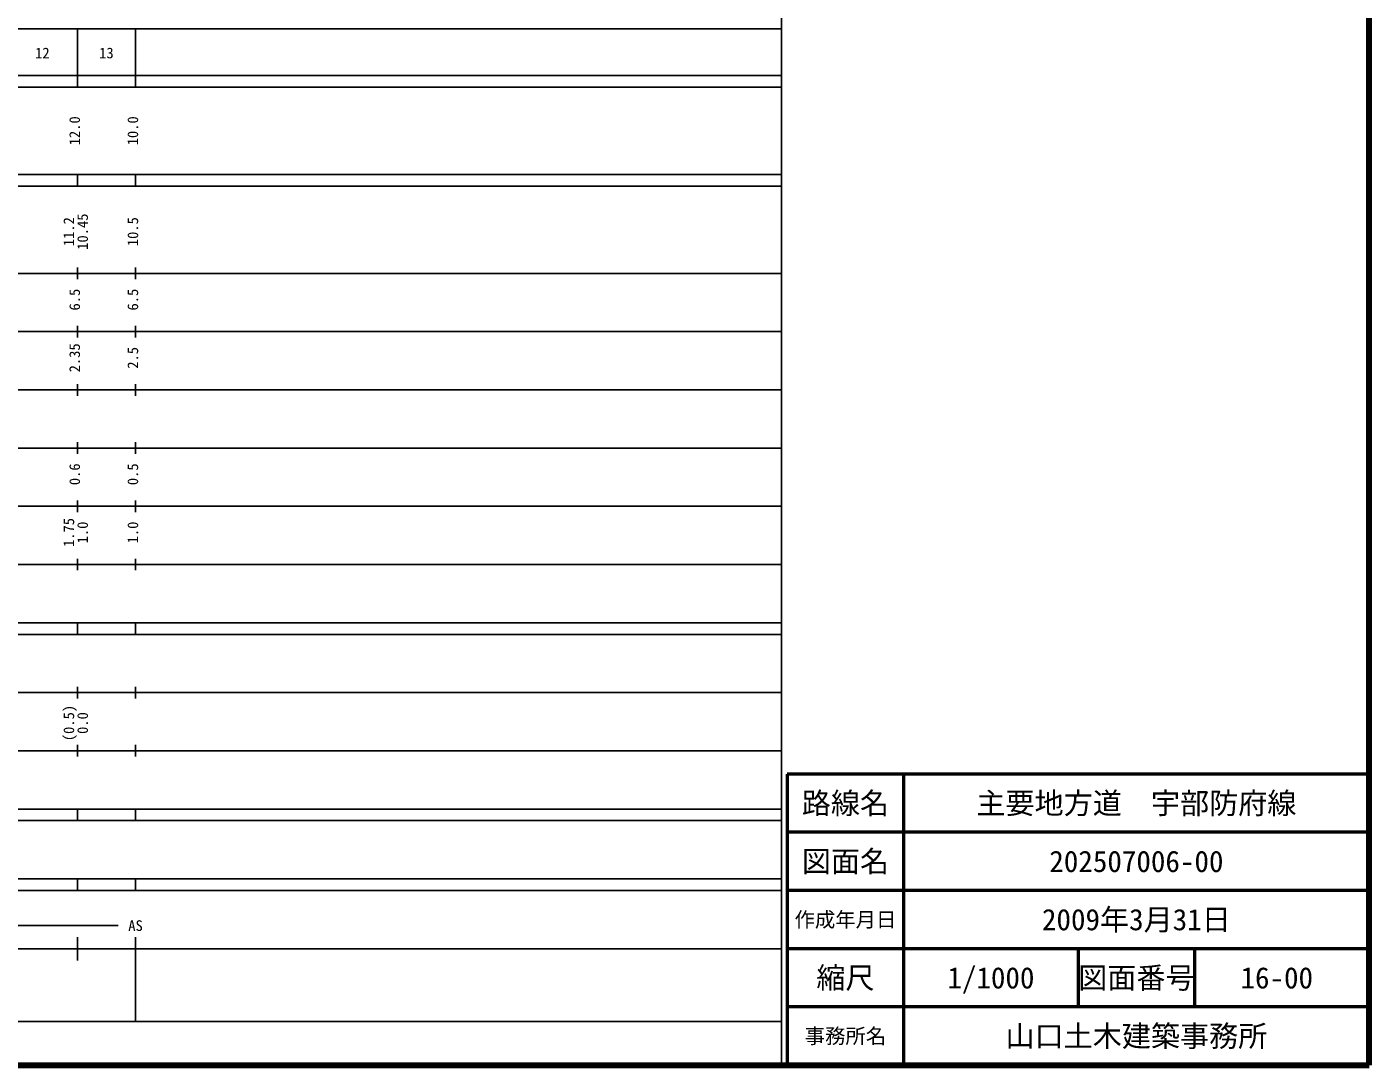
# Model space of a CAD drawing. Units: millimetres on the paper, enlarged 1000 times. Extents: x 40000 to 680000, y 20000 to 380000.
# Drawn here: x 449323 to 680000, y 20000 to 198357 of the extents above; entities that cross this region are included whole.
import ezdxf
from ezdxf.enums import TextEntityAlignment as Align

# ---------------------------------------------------------------- set-up
doc = ezdxf.new("R2010")
doc.units = ezdxf.units.MM
doc.header["$LTSCALE"] = 1000
for name, color, linetype, lineweight in [('M-TTL', 2, 'Continuous', 140), ('M-TTL-BAND', 7, 'Continuous', 25), ('M-TTL-FRAM', 2, 'Continuous', 50), ('M-TTL-LINE', 7, 'Continuous', 50)]:
    doc.layers.add(name, color=color, linetype=linetype, lineweight=lineweight)
doc.layers.add('M-TTL-TXT', color=7, linetype='Continuous')
doc.styles.add('ＭＳ ゴシック', font='')
doc.styles.get('ＭＳ ゴシック').set_extended_font_data('MS Gothic')

msp = doc.modelspace()

# ---------------------------------------------------------------- linework, layer by layer
at = {"layer": 'M-TTL'}
for p, q in [((680000, 20000), (680000, 380000)), ((40000, 20000), (680000, 20000))]:
    msp.add_line(p, q, dxfattribs=at)
at = {"layer": 'M-TTL-BAND'}
for p, q in [((579000, 20000), (579000, 370000)), ((68000, 198000), (579000, 198000)), ((458000, 188000), (458000, 198000)), ((468000, 188000), (468000, 198000)), ((40000, 190000), (579000, 190000)), ((40000, 188000), (579000, 188000)), ((40000, 173000), (579000, 173000)), ((40000, 171000), (579000, 171000)), ((458000, 171000), (458000, 173000)), ((468000, 171000), (468000, 173000)), ((458000, 155000), (458000, 157000)), ((468000, 155000), (468000, 157000)), ((40000, 156000), (579000, 156000)), ((46000, 146000), (579000, 146000)), ((458000, 145000), (458000, 147000)), ((468000, 145000), (468000, 147000)), ((458000, 135000), (458000, 137000)), ((468000, 135000), (468000, 137000)), ((52000, 136000), (579000, 136000)), ((458000, 125000), (458000, 127000)), ((468000, 125000), (468000, 127000)), ((46000, 126000), (579000, 126000)), ((52000, 116000), (579000, 116000)), ((458000, 115000), (458000, 117000)), ((468000, 115000), (468000, 117000)), ((458000, 105000), (458000, 107000)), ((468000, 105000), (468000, 107000)), ((46000, 106000), (579000, 106000)), ((40000, 96000), (579000, 96000)), ((458000, 94000), (458000, 96000)), ((468000, 94000), (468000, 96000)), ((40000, 94000), (579000, 94000)), ((49000, 84000), (579000, 84000)), ((458000, 83000), (458000, 85000)), ((468000, 83000), (468000, 85000)), ((40000, 74000), (579000, 74000)), ((458000, 73000), (458000, 75000)), ((468000, 73000), (468000, 75000)), ((40000, 64000), (579000, 64000)), ((458000, 62000), (458000, 64000)), ((468000, 62000), (468000, 64000)), ((40000, 62000), (579000, 62000)), ((40000, 52000), (579000, 52000)), ((458000, 50000), (458000, 52000)), ((468000, 50000), (468000, 52000)), ((40000, 50000), (579000, 50000)), ((71000, 44000), (465000, 44000)), ((458000, 38000), (458000, 42000)), ((468000, 27500), (468000, 42000)), ((40000, 40000), (579000, 40000)), ((68000, 27500), (579000, 27500))]:
    msp.add_line(p, q, dxfattribs=at)
at = {"layer": 'M-TTL-FRAM'}
for p, q in [((680000, 70000), (580000, 70000)), ((580000, 70000), (580000, 20000))]:
    msp.add_line(p, q, dxfattribs=at)
at = {"layer": 'M-TTL-LINE'}
for p, q in [((600000, 70000), (600000, 20000)), ((680000, 60000), (580000, 60000)), ((680000, 50000), (580000, 50000)), ((680000, 40000), (580000, 40000)), ((630000, 40000), (630000, 30000)), ((650000, 40000), (650000, 30000)), ((680000, 30000), (580000, 30000))]:
    msp.add_line(p, q, dxfattribs=at)

# ---------------------------------------------------------------- texts
at = {"layer": 'M-TTL-BAND', "style": 'ＭＳ ゴシック'}
for s, p in [('12', (452000, 192405)), ('13', (463000, 192405)), ('AS', (468000, 42500))]:
    msp.add_text(s, height=1833, dxfattribs=at).set_placement(p, align=Align.BOTTOM_CENTER)
for s, p in [('12.0', (459000, 180500)), ('10.0', (469000, 180500)), ('10.45', (460370, 163174)), ('11.2', (458000, 163174)), ('10.5', (469000, 163174)), ('6.5', (459000, 151500)), ('6.5', (469000, 151500)), ('2.35', (459000, 141500)), ('2.5', (469000, 141500)), ('0.6', (459000, 121500)), ('0.5', (469000, 121500)), ('1.75', (458000, 111500)), ('1.0', (460370, 111500)), ('1.0', (469000, 111500)), ('(0.5)', (458000, 78764)), ('0.0', (460370, 78764))]:
    msp.add_text(s, height=1833, rotation=90, dxfattribs=at).set_placement(p, align=Align.BOTTOM_CENTER)
at = {"layer": 'M-TTL-TXT', "style": 'ＭＳ ゴシック'}
for s, height, p in [('路線名', 3666, (590000, 65000)), ('主要地方道\u3000宇部防府線', 3666, (640000, 65000)), ('図面名', 3666, (590000, 55000)), ('202507006-00', 3666, (640000, 55000)), ('作成年月日', 2566, (590000, 45000)), ('2009年3月31日', 3666, (640000, 45000)), ('縮尺', 3666, (590000, 35000)), ('1/1000', 3666, (615000, 35000)), ('図面番号', 3666, (640000, 35000)), ('16-00', 3666, (664125, 35000)), ('事務所名', 2566, (590000, 25000)), ('山口土木建築事務所', 3666, (640000, 25000))]:
    msp.add_text(s, height=height, dxfattribs=at).set_placement(p, align=Align.MIDDLE_CENTER)

doc.saveas('drawing.dxf')
